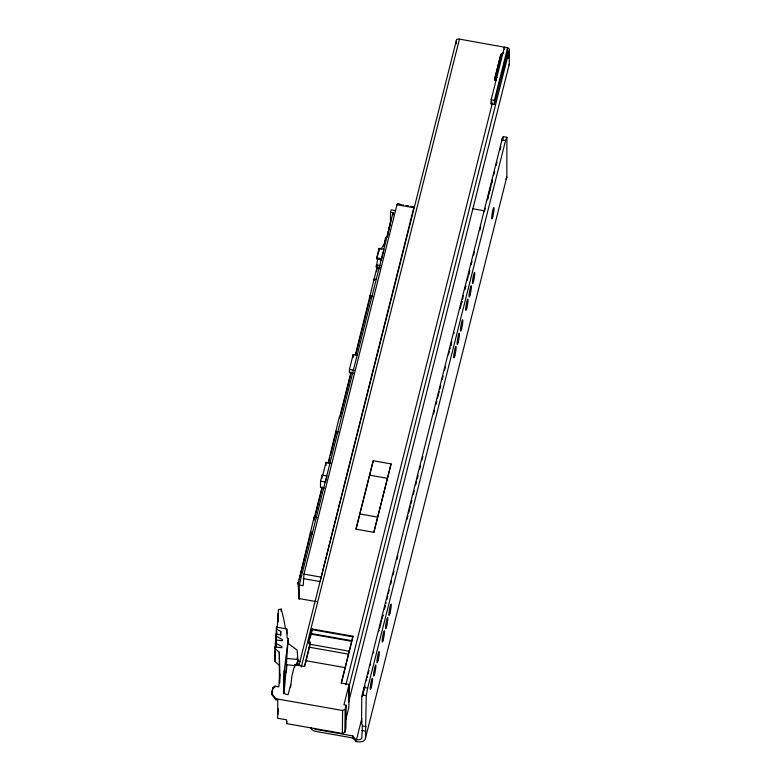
<?xml version="1.0" encoding="UTF-8"?>
<svg xmlns="http://www.w3.org/2000/svg" width="781" height="781" viewBox="0 0 781 781"><rect width="100%" height="100%" fill="white"/><g stroke="black" fill="none" stroke-linecap="round" stroke-linejoin="round"><path stroke-width="1.17" d="M395.43 210.606L391.144 209.845L390.549 212.198L393.048 212.637L299.279 584.979L299.094 599.105L298.977 598.256M304.697 666.33L310.34 643.925L308.739 643.642L308.778 641.972L312.205 629.008L353.012 636.212L341.199 683.024L349.097 684.42L343.952 704.862L346.149 705.253L345.905 728.204L344.88 732.275L342.351 733.457L286.559 723.606L286.598 719.848L277.597 718.256L277.792 700.069L275.81 699.717L271.573 694.329L271.583 693.313L273.077 687.387L274.951 686.177L278.827 686.86L279.881 674.374L279.295 652.291L274.971 648.435L275.088 646.893L281.873 647.752L281.961 646.609L275.371 642.978L275.595 639.912L282.38 640.771L282.458 639.639L275.878 636.007L276.005 634.152L280.535 634.719L280.769 631.448L276.376 629.027L276.513 627.123L286.773 628.939A211.612 175.647 0.6 0 1 287.115 637.726L288.287 638.594C286.617 656.928 286.041 675.331 283.884 693.645M271.573 694.329L273.077 687.387M279.207 665.324L274.844 661.439L275.088 646.893M274.951 686.177L274.932 687.192L273.067 688.412M275.303 649.646L274.844 661.439M275.322 647.42L275.371 642.978M275.527 646.58L275.595 639.912M275.761 647.107L275.878 636.007M275.888 645.252L276.005 634.152M276.318 634.572L276.376 629.027M275.81 699.717L275.82 698.702L271.583 693.313M276.435 634.816L276.513 627.123M278.231 621.608L278.309 613.456M278.339 621.11L278.426 613.065M279.295 652.291L279.403 683.111M279.793 682.77L279.881 674.374M280.73 635.89L280.769 631.448M281.18 611.386L281.209 609.082L278.456 609.619L277.275 627.846M283.425 693.704L284.225 670.83L288.287 638.594M284.02 690.033L284.225 670.83M286.725 633.684L286.773 628.939M290.639 687.055L291.909 676.024L294.73 664.797L304.414 666.515L310.379 642.255L308.778 641.972M294.701 667.335L294.73 664.797M317.135 517.578L314.138 517.051L298.01 584.032L298.606 581.669M297.776 663.186L297.795 660.775L300.441 661.585M297.991 661.595L297.112 650.075L288.238 643.456M403.64 204.973C401.219 206.311 397.275 201.127 396.992 204.749L303.965 574.103L303.204 585.672L299.279 584.979M314.138 517.051L314.128 518.623L322.114 486.905M327.063 476.019L322.065 475.131L320.542 481.174L320.474 487.364L324.476 488.066M322.036 478.187L322.065 475.131M325.989 465.486L326.019 462.352L331.017 463.24M328.03 463.406L339.481 416.419L341.482 416.771M342.351 733.457L342.595 710.495L345.124 709.324L346.149 705.253M344.88 732.275L345.124 709.324M357.181 355.228L353.178 354.525L349.419 369.452L349.38 372.586L353.383 373.289M348.697 701.934A3.104 1.699 14.1 0 0 348.736 701.67L348.892 687.114L509.427 49.691A3.104 1.699 14.1 0 0 506.41 47.426M349.097 684.42L348.863 707.381L345.71 719.867M353.149 357.659L353.178 354.525M506.889 137.29L505.541 140.56L501.978 139.936L503.315 136.665L506.889 137.29L506.83 176.906L365.469 738.201A9.118 4.989 14.1 0 1 356.487 741.716L352.787 737.967L352.807 735.927L316.178 729.464A1.826 0.996 14.1 0 1 314.431 728.292M355.745 741.579L355.765 739.548L352.807 735.927M355.765 739.548L356.507 739.675A5.477 2.997 14.1 0 0 361.896 737.567L362.384 724.856L361.505 723.421L361.788 696.554L502.408 138.227L503.315 136.665M505.541 140.56L367.656 688.061L364.083 687.426L362.696 695.432L361.788 696.554M355.248 355.335L377.272 266.35M365.469 738.201L366.269 695.627L367.656 688.061M380.23 267.707L376.227 267.004L377.672 259.282M384.086 249.285L379.088 248.397L376.715 257.818L376.706 259.107L381.704 259.995M379.058 251.433L379.088 248.397M383.822 246.259L385.638 237.365M390.549 212.198L390.451 221.374L387.142 236.672M393.028 214.931L393.048 212.637M456.358 43.795L456.387 40.329A3.104 1.699 14.1 0 1 459.443 39.128L507.621 47.748L507.562 52.835L501.412 77.27A4.198 2.294 14.1 0 1 500.465 78.588L501.343 75.103M501.412 77.27L501.422 76.255L494.334 104.39L491.122 103.824L491.161 99.753L504.399 47.182L504.38 49.213M496.638 80.502L494.5 79.613L500.65 55.178A4.198 2.294 14.1 0 1 501.597 53.86L503.296 52.991M494.334 104.39L494.373 100.319L507.621 47.748M500.65 55.178L494.49 80.131M502.378 140.56L502.408 138.227M348.736 701.67L509.271 64.247L509.427 49.691M310.34 643.925L310.379 642.255M275.878 647.039L276.113 642.177M276.679 634.162L276.855 631.829M277.899 714.732L278.387 708.855M286.197 672.763L286.412 670.469A254.762 134.254 2 0 0 286.842 664.816M390.9 220.437L390.52 222.536M387.425 236.838L390.002 224.928M410.835 206.243C413.432 207.834 415.228 204.915 413.784 207.707L320.064 581.572L303.282 578.604M355.999 529.167L373.23 460.741L391.086 463.894L373.855 532.32L355.999 529.167L373.23 460.741M373.855 532.32L391.086 463.894M376.969 258.052L378.297 252.761M322.602 475.922L326.019 462.352M376.227 267.004L376.793 264.749M339.471 417.981L351.079 371.883M299.201 579.307L310.516 534.399M314.089 520.214L322.123 488.31M328.674 462.313L329.855 457.578M330.451 455.216L336.113 432.762M340.282 416.224L350.991 373.679M356.048 353.588L370.633 295.677M384.086 245.244L385.365 240.148M326.809 477.025L325.54 482.062L320.542 481.174M383.793 250.457L381.714 258.696L376.715 257.818M290.669 684.644L288.13 694.69L286.354 694.377A3.651 3.026 0.6 0 1 283.444 691.312M298.986 665.305L456.387 40.329M286.559 723.606L287.057 721.624M301.29 667.091L459.443 39.128M310.184 637.901L311.922 631.009M341.336 683.424L353.012 636.212M494.5 79.613A4.198 2.294 14.1 0 1 495.447 78.295L501.597 53.86M491.122 103.824L491.708 101.481M345.876 684.849L492.411 103.004M504.272 63.466L505.151 59.971M484.386 211.641L485.255 208.195M487.569 198.999L492.489 179.464M362.989 694.25L365.078 685.972M368.056 674.14L368.954 670.596M379.673 628.012L381.46 620.915M382.055 618.542L382.954 614.998M384.437 609.082L385.336 605.529A8.122 0.888 -80 0 0 385.111 606.73M386.829 599.613L387.718 596.069M388.313 593.706L389.211 590.153M390.695 584.237L391.593 580.693M393.077 574.777L393.975 571.223M396.953 559.401L397.851 555.847M407.086 519.18L407.975 515.626M408.57 513.263L410.357 506.166M410.952 503.804L411.851 500.25M413.344 494.334L414.233 490.79M415.726 484.874L416.615 481.33M417.21 478.958L418.108 475.414M419.592 469.498L420.49 465.945M421.984 460.038L422.872 456.485M433.601 413.901L434.49 410.347M435.983 404.441L436.872 400.887M437.467 398.525L439.254 391.427M439.859 389.055L440.748 385.511M442.241 379.595L443.13 376.051M444.623 370.135L445.512 366.582M448.489 354.75L449.387 351.206M450.881 345.29L451.769 341.746M460.116 308.622L461.903 301.525M462.498 299.162L463.387 295.608M464.88 289.692L465.769 286.149M467.263 280.233L468.161 276.679M468.756 274.316L469.645 270.763M471.138 264.857L472.027 261.303M473.52 255.387L474.409 251.843M479.778 230.551L480.666 226.998M487.52 199.79L488.418 196.246M489.013 193.873L490.8 186.776M491.395 184.414L492.284 180.87M493.777 174.954L494.676 171.4M496.16 165.484L497.058 161.94M500.035 150.108L500.924 146.564M502.417 140.648L503.315 137.095M356.507 739.675L361.867 718.403M361.505 723.421L362.101 721.048M295.53 665.754L297.795 660.775M380.864 249.373L383.842 244.492M495.447 78.295L497.136 77.426M286.354 658.422L298.01 659.486M294.447 665.5L286.285 664.748A211.612 175.647 0.6 0 0 286.568 661.595M491.161 99.753L494.373 100.319M472.515 208.703L484.122 210.753M406.042 205.393L408.434 205.813M396.992 204.749L413.784 207.707M376.247 264.925L380.249 265.628M379.146 268.986L376.764 268.566A6.385 0.693 -80 0 1 376.52 271.642M376.54 279.325L374.158 278.905A6.385 0.693 -80 0 0 374.626 279.959M369.852 295.833L372.849 296.37M369.833 297.415L371.834 297.776M349.419 369.452L354.418 370.331M335.732 431.307L338.739 431.834M335.723 432.869L337.724 433.221M369.501 475.131L387.356 478.284M359.729 513.937L377.584 517.09M310.389 531.939L312.39 532.291M310.379 533.501L312.371 533.853M303.965 574.103L320.757 577.071M299.133 598.568L316.393 601.614M311.746 629.593L352.553 636.798M310.77 633.459L351.577 640.664M310.77 634.074L351.567 641.279M309.872 644.257L349.078 651.188M309.071 647.176L348.267 654.097M305.879 660.706L345.075 667.628M296.663 663.879L299.728 664.416M362.696 695.002L366.269 695.627M275.82 698.702L342.595 710.495M362.374 725.92L365.947 726.545M361.964 730.518L365.537 731.153M352.787 737.967L316.159 731.494A5.477 2.997 14.1 0 1 310.838 727.501M297.161 657.582L297.385 659.935M298.03 582.528L299.143 598.842M312.205 629.008L312.215 629.867M465.564 287.144A8.122 0.888 -80 0 1 465.827 286.061M382.016 618.884A8.122 0.888 -80 0 1 382.27 617.8M382.788 615.984A8.122 0.888 -80 0 1 383.022 615.301M385.892 603.498A8.122 0.888 -80 0 1 386.146 602.659M370.34 665.187A8.122 0.888 -80 0 1 370.594 664.211M366.465 680.778A8.122 0.888 -80 0 1 366.719 679.607M367.236 677.547A8.122 0.888 -80 0 1 367.49 676.707M378.922 631.126A8.122 0.888 -80 0 1 379.175 630.15M450.012 349.039A8.122 0.888 -80 0 1 450.266 347.867M450.793 345.798A8.122 0.888 -80 0 1 451.037 344.958M453.888 333.448A8.122 0.888 -80 0 1 454.151 332.472M461.708 302.872A8.122 0.888 -80 0 1 461.952 301.642M462.469 299.387A8.122 0.888 -80 0 1 462.723 298.41M468.668 274.99A8.122 0.888 -80 0 1 468.922 273.819M469.44 271.749A8.122 0.888 -80 0 1 469.693 270.909M506.83 176.906A9.118 4.989 14.1 0 1 505.834 179.044M373.435 652.945A8.122 0.888 -80 0 1 373.699 651.862M348.746 686.548A3.104 1.699 14.1 0 1 348.892 687.114M509.271 64.247A3.104 1.699 14.1 0 1 508.939 64.969M507.562 52.835A4.198 2.294 14.1 0 1 506.615 54.153M281.209 609.082A211.612 175.647 0.6 0 1 285.475 628.861M507.796 57.784L507.884 58.575L508.87 52.825L507.796 57.784M473.501 281.492A5.75 0.625 -80 0 0 474.663 272.432A5.75 0.625 -80 0 0 472.632 280.213A5.75 0.625 -80 0 0 473.501 281.492M454.854 355.54A5.75 0.625 -80 0 0 456.006 346.481A5.75 0.625 -80 0 0 453.976 354.262A5.75 0.625 -80 0 0 454.854 355.54M383.237 639.893A5.75 0.625 -80 0 0 384.398 630.833A5.75 0.625 -80 0 0 382.368 638.614A5.75 0.625 -80 0 0 383.237 639.893M378.014 660.619A5.75 0.625 -80 0 0 379.175 651.569A5.75 0.625 -80 0 0 377.145 659.349A5.75 0.625 -80 0 0 378.014 660.619M374.655 673.954A5.75 0.625 -80 0 0 375.817 664.895A5.75 0.625 -80 0 0 373.787 672.675A5.75 0.625 -80 0 0 374.655 673.954M389.953 613.231A5.75 0.625 -80 0 0 391.105 604.172A5.75 0.625 -80 0 0 389.084 611.953A5.75 0.625 -80 0 0 389.953 613.231M371.307 687.28A5.75 0.625 -80 0 0 372.459 678.22A5.75 0.625 -80 0 0 370.428 686.001A5.75 0.625 -80 0 0 371.307 687.28M386.595 626.557A5.75 0.625 -80 0 0 387.757 617.507A5.75 0.625 -80 0 0 385.726 625.278A5.75 0.625 -80 0 0 386.595 626.557M461.571 328.879A5.75 0.625 -80 0 0 462.723 319.82A5.75 0.625 -80 0 0 460.692 327.6A5.75 0.625 -80 0 0 461.571 328.879M458.213 342.205A5.75 0.625 -80 0 0 459.365 333.155A5.75 0.625 -80 0 0 457.334 340.936A5.75 0.625 -80 0 0 458.213 342.205M470.142 294.818A5.75 0.625 -80 0 0 471.304 285.758A5.75 0.625 -80 0 0 469.274 293.539A5.75 0.625 -80 0 0 470.142 294.818M466.784 308.144A5.75 0.625 -80 0 0 467.946 299.094A5.75 0.625 -80 0 0 465.915 306.865A5.75 0.625 -80 0 0 466.784 308.144M492.772 216.688A5.75 0.625 -80 0 0 493.924 207.629A5.75 0.625 -80 0 0 491.893 215.41A5.75 0.625 -80 0 0 492.772 216.688"/></g></svg>
